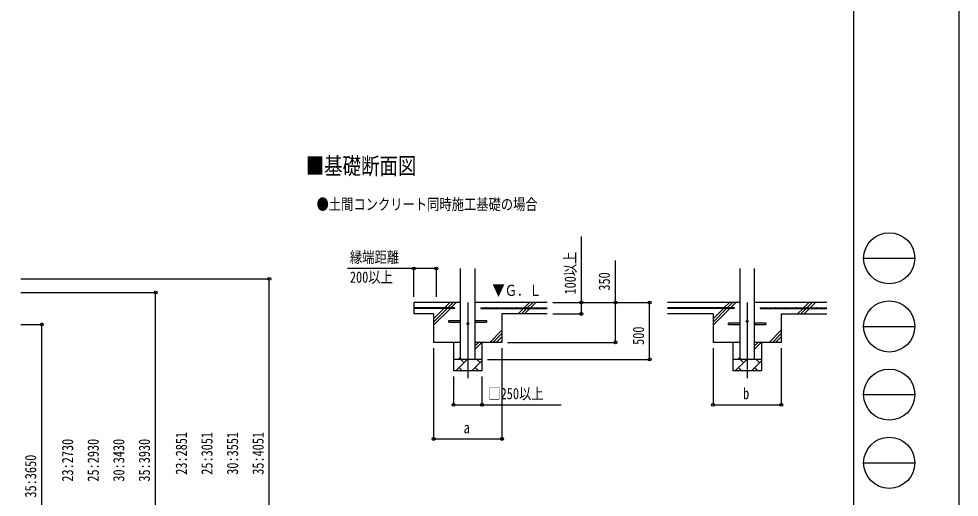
# Model space of a CAD drawing. Units: millimetres, scale not verified. Extents: x -12615 to 12615, y -8910 to 8910.
# Drawn here: x 4347 to 12615, y -4053 to 157 of the extents above; entities that cross this region are included whole.
import ezdxf
from ezdxf.enums import TextEntityAlignment as Align

# ---------------------------------------------------------------- set-up
doc = ezdxf.new("R2010")
doc.units = ezdxf.units.MM
doc.header["$LTSCALE"] = 40
for name, color, linetype in [('0-2_USER1', 3, 'Continuous'), ('0-3_YKK_12', 2, 'Continuous'), ('0-4_YKK_13', 4, 'Continuous'), ('0-5_YKK_A1', 4, 'Continuous'), ('0-6_YKK_D', 6, 'Continuous'), ('0-7_YKK_ZWAK', 7, 'Continuous')]:
    doc.layers.add(name, color=color, linetype=linetype)
doc.styles.add('ＭＳ ゴシック', font='')
doc.styles.get('ＭＳ ゴシック').set_extended_font_data('MS Gothic')

msp = doc.modelspace()

# ---------------------------------------------------------------- linework, layer by layer
at = {"layer": '0-3_YKK_12'}
for p, q in [((8293.47, -2340.08), (8293.47, -3006.03)), ((10750.86, -2340.08), (10750.86, -3006.03))]:
    msp.add_line(p, q, dxfattribs=at)
at = {"layer": '0-4_YKK_13'}
for p, q in [((8128.47, -2497.08), (8230.97, -2497.08)), ((8128.47, -2513.08), (8128.47, -2497.08)), ((8128.47, -2513.08), (8230.97, -2513.08)), ((8355.97, -2497.08), (8458.47, -2497.08)), ((8355.97, -2513.08), (8458.47, -2513.08)), ((8458.47, -2497.08), (8458.47, -2513.08)), ((10585.86, -2517.08), (10688.36, -2517.08)), ((10585.86, -2533.08), (10585.86, -2517.08)), ((10585.86, -2533.08), (10688.36, -2533.08)), ((10813.36, -2517.08), (10915.86, -2517.08)), ((10813.36, -2533.08), (10915.86, -2533.08)), ((10915.86, -2517.08), (10915.86, -2533.08))]:
    msp.add_line(p, q, dxfattribs=at)
for centre in [(8293.47, -2525.08), (10750.86, -2505.08)]:
    msp.add_circle(centre, 8, dxfattribs=at)
at = {"layer": '0-5_YKK_A1'}
for p, q in [((8230.97, -2840.08), (8230.97, -2040.08)), ((8355.97, -2040.08), (8355.97, -2840.08)), ((10688.36, -2840.08), (10688.36, -2040.08)), ((10813.36, -2040.08), (10813.36, -2840.08)), ((8230.97, -2340.08), (7818.47, -2340.08)), ((7818.47, -2340.08), (7818.47, -2440.08)), ((8178.47, -2387.58), (7818.47, -2387.58)), ((8178.47, -2392.58), (7818.47, -2392.58)), ((7993.47, -2540.08), (8140.97, -2392.58)), ((7993.47, -2483.52), (8084.41, -2392.58)), ((7993.47, -2511.8), (8112.69, -2392.58)), ((8089.41, -2387.58), (8136.91, -2340.08)), ((8117.69, -2387.58), (8165.19, -2340.08)), ((8145.97, -2387.58), (8193.47, -2340.08)), ((8178.47, -2387.58), (8178.47, -2392.58)), ((8993.47, -2340.08), (8355.97, -2340.08)), ((8408.47, -2387.58), (8993.47, -2387.58)), ((8408.47, -2387.58), (8408.47, -2392.58)), ((8408.47, -2392.58), (8993.47, -2392.58)), ((8736.91, -2440.08), (8784.41, -2392.58)), ((8765.19, -2440.08), (8812.69, -2392.58)), ((8789.41, -2387.58), (8836.91, -2340.08)), ((8793.47, -2440.08), (8840.97, -2392.58)), ((8817.69, -2387.58), (8865.19, -2340.08)), ((8845.97, -2387.58), (8893.47, -2340.08)), ((10688.36, -2340.08), (10050.86, -2340.08)), ((10635.86, -2387.58), (10050.86, -2387.58)), ((10635.86, -2392.58), (10050.86, -2392.58)), ((10450.86, -2540.08), (10598.36, -2392.58)), ((10450.86, -2483.52), (10541.79, -2392.58)), ((10450.86, -2511.8), (10570.08, -2392.58)), ((10546.79, -2387.58), (10594.29, -2340.08)), ((10575.08, -2387.58), (10622.58, -2340.08)), ((10603.36, -2387.58), (10650.86, -2340.08)), ((10635.86, -2387.58), (10635.86, -2392.58)), ((11450.86, -2340.08), (10813.36, -2340.08)), ((10865.86, -2387.58), (11450.86, -2387.58)), ((10865.86, -2387.58), (10865.86, -2392.58)), ((10865.86, -2392.58), (11450.86, -2392.58)), ((11194.29, -2440.08), (11241.79, -2392.58)), ((11222.58, -2440.08), (11270.08, -2392.58)), ((11246.79, -2387.58), (11294.29, -2340.08)), ((11250.86, -2440.08), (11298.36, -2392.58)), ((11275.08, -2387.58), (11322.58, -2340.08)), ((11303.36, -2387.58), (11350.86, -2340.08)), ((7993.47, -2440.08), (7818.47, -2440.08)), ((7993.47, -2440.08), (7993.47, -2690.08)), ((8993.47, -2440.08), (8593.47, -2440.08)), ((8593.47, -2440.08), (8593.47, -2690.08)), ((10450.86, -2440.08), (10050.86, -2440.08)), ((10450.86, -2440.08), (10450.86, -2690.08)), ((11050.86, -2440.08), (11050.86, -2690.08)), ((11050.86, -2440.08), (11450.86, -2440.08)), ((8486.91, -2690.08), (8593.47, -2583.52)), ((8515.19, -2690.08), (8593.47, -2611.8)), ((8543.47, -2690.08), (8593.47, -2640.08)), ((10944.29, -2690.08), (11050.86, -2583.52)), ((10972.58, -2690.08), (11050.86, -2611.8)), ((11000.86, -2690.08), (11050.86, -2640.08)), ((8230.97, -2690.08), (7993.47, -2690.08)), ((8168.47, -2690.08), (8168.47, -2940.08)), ((8355.97, -2751.75), (8417.64, -2690.08)), ((8355.97, -2723.47), (8389.36, -2690.08)), ((8593.47, -2690.08), (8355.97, -2690.08)), ((8418.47, -2690.08), (8418.47, -2940.08)), ((10688.36, -2690.08), (10450.86, -2690.08)), ((10625.86, -2690.08), (10625.86, -2940.08)), ((10813.36, -2751.75), (10875.03, -2690.08)), ((10813.36, -2723.47), (10846.75, -2690.08)), ((11050.86, -2690.08), (10813.36, -2690.08)), ((10875.86, -2690.08), (10875.86, -2940.08)), ((8418.47, -2840.08), (8168.47, -2840.08)), ((8189.21, -2940.08), (8289.21, -2840.08)), ((8211.07, -2840.08), (8230.97, -2820.18)), ((8260.66, -2868.64), (8232.1, -2840.08)), ((8330.63, -2940.08), (8418.47, -2852.24)), ((8402.08, -2868.64), (8373.52, -2840.08)), ((10875.86, -2840.08), (10625.86, -2840.08)), ((10646.6, -2940.08), (10746.6, -2840.08)), ((10668.46, -2840.08), (10688.36, -2820.18)), ((10718.05, -2868.64), (10689.49, -2840.08)), ((10788.02, -2940.08), (10875.86, -2852.24)), ((10859.47, -2868.64), (10830.91, -2840.08)), ((8418.47, -2940.08), (8168.47, -2940.08)), ((8217.76, -2911.53), (8246.32, -2940.08)), ((8359.18, -2911.53), (8387.74, -2940.08)), ((10875.86, -2940.08), (10625.86, -2940.08)), ((10675.15, -2911.53), (10703.71, -2940.08)), ((10816.57, -2911.53), (10845.13, -2940.08))]:
    msp.add_line(p, q, dxfattribs=at)
for centre in [(7863.47, -2385.08), (7953.47, -2385.08), (8043.47, -2385.08), (8133.47, -2385.08), (8453.47, -2385.08), (8543.47, -2385.08), (8633.47, -2385.08), (8723.47, -2385.08), (8813.47, -2385.08), (8903.47, -2385.08), (10140.86, -2385.08), (10230.86, -2385.08), (10320.86, -2385.08), (10410.86, -2385.08), (10500.86, -2385.08), (10590.86, -2385.08), (10910.86, -2385.08), (11000.86, -2385.08), (11090.86, -2385.08), (11180.86, -2385.08), (11270.86, -2385.08), (11360.86, -2385.08)]:
    msp.add_circle(centre, 2.5, dxfattribs=at)
at = {"layer": '0-6_YKK_D'}
for p, q in [((7818.47, -2290.08), (7818.47, -2039.08)), ((8018.47, -2290.08), (8018.47, -2039.08)), ((4363.11, -2131.07), (6550.26, -2131.07)), ((6549.26, -4982.18), (6549.26, -2131.07)), ((4363.11, -2252.18), (5550.26, -2252.18)), ((5549.26, -4982.18), (5549.26, -2252.18)), ((9043.47, -2340.08), (9294.47, -2340.08)), ((9043.47, -2340.08), (9894.47, -2340.08)), ((9043.47, -2340.08), (9594.47, -2340.08)), ((9893.47, -2840.08), (9893.47, -2340.08)), ((9043.47, -2440.08), (9294.47, -2440.08)), ((4363.11, -2532.18), (4550.26, -2532.18)), ((4549.26, -4982.18), (4549.26, -2532.18)), ((8643.47, -2690.08), (9594.47, -2690.08)), ((7993.47, -2740.08), (7993.47, -3541.08)), ((8594.47, -2740.08), (8594.47, -3541.08)), ((10450.86, -2740.08), (10450.86, -3241.08)), ((11050.86, -2740.08), (11050.86, -3241.08)), ((8468.47, -2840.08), (9894.47, -2840.08)), ((8168.47, -2990.08), (8168.47, -3241.08)), ((8418.47, -2990.08), (8418.47, -3241.08)), ((10450.86, -3240.08), (11050.86, -3240.08)), ((7993.47, -3540.08), (8594.47, -3540.08))]:
    msp.add_line(p, q, dxfattribs=at)
for points in [[(9293.47, -2440.08), (9293.47, -2340.08), (9293.47, -1759.48)], [(9593.47, -2690.08), (9593.47, -2340.08), (9593.47, -1970.26)], [(8018.47, -2040.08), (7818.47, -2040.08), (7237.87, -2040.08)], [(8168.47, -3240.08), (8418.47, -3240.08), (9114.27, -3240.08)]]:
    msp.add_lwpolyline(points, dxfattribs=at)
for centre in [(7818.47, -2040.08), (8018.47, -2040.08), (6549.26, -2131.07), (5549.26, -2252.18), (9293.47, -2340.08), (9593.47, -2340.08), (9893.47, -2340.08), (9293.47, -2440.08), (4549.26, -2532.18), (9593.47, -2690.08), (9893.47, -2840.08), (8168.47, -3240.08), (8418.47, -3240.08), (10450.86, -3240.08), (11050.86, -3240.08), (7993.47, -3540.08), (8594.47, -3540.08)]:
    msp.add_circle(centre, 12.75, dxfattribs=at)
at = {"layer": '0-7_YKK_ZWAK'}
for p, q in [((11685.06, 8325), (11685.06, -7575)), ((11775.06, -1950), (12225.06, -1950)), ((11775.06, -2550), (12225.06, -2550)), ((11775.06, -3150), (12225.06, -3150)), ((11775.06, -3750), (12225.06, -3750))]:
    msp.add_line(p, q, dxfattribs=at)
msp.add_lwpolyline([(-12615, -8910), (12615, -8910), (12615, 8910), (-12615, 8910)], close=True, dxfattribs=at)
for centre in [(12000.06, -1950), (12000.06, -2550), (12000.06, -3150), (12000.06, -3750)]:
    msp.add_circle(centre, 225, dxfattribs=at)

# ---------------------------------------------------------------- texts
at = {"layer": '0-2_USER1', "style": 'ＭＳ ゴシック', "width": 0.8}
for s, height, p in [('■基礎断面図', 148.5, (6869.84, -1256.35)), ('●土間コンクリート同時施工基礎の場合', 98.97, (6964.59, -1554.26))]:
    msp.add_text(s, height=height, dxfattribs=at).set_placement(p, align=Align.BOTTOM_LEFT)
at = {"layer": '0-5_YKK_A1', "style": 'ＭＳ ゴシック', "width": 0.8}
msp.add_text('▼Ｇ．Ｌ', height=98.97, dxfattribs=at).set_placement((8510.51, -2311.63), align=Align.BOTTOM_LEFT)
at = {"layer": '0-6_YKK_D', "style": 'ＭＳ ゴシック', "width": 0.8}
for s, p in [('縁端距離', (7257.87, -2020.08)), ('200以上', (7257.87, -2195.08)), ('□250以上', (8475.07, -3220.08)), ('b', (10714.86, -3220.08)), ('a', (8257.97, -3520.08))]:
    msp.add_text(s, height=98.97, dxfattribs=at).set_placement(p, align=Align.BOTTOM_LEFT)
for s, p in [('100以上', (9273.47, -2269.08)), ('350', (9573.47, -2235.06)), ('500', (9873.47, -2712.48)), ('23:2730', (4854.26, -3915.98)), ('25:2930', (5079.26, -3915.98)), ('30:3430', (5304.26, -3915.98)), ('35:3930', (5529.26, -3915.98)), ('23:2851', (5854.26, -3855.43)), ('25:3051', (6079.26, -3855.43)), ('30:3551', (6304.26, -3855.43)), ('35:4051', (6529.26, -3855.43)), ('35:3650', (4529.26, -4055.98))]:
    msp.add_text(s, height=98.97, rotation=90, dxfattribs=at).set_placement(p, align=Align.BOTTOM_LEFT)

doc.saveas('drawing.dxf')
